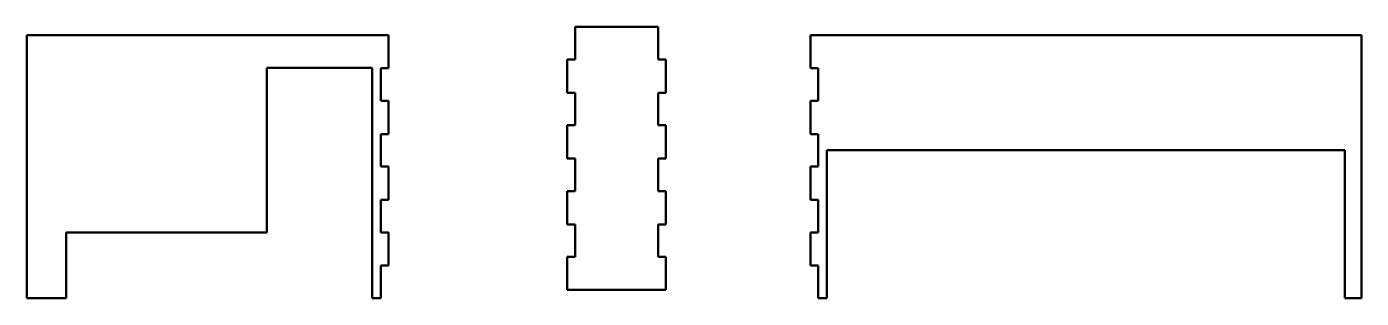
# Model space of a CAD drawing. Header units: inches. Extents: x 0.6 to 20.9, y 7.4 to 11.5.
import ezdxf

# ---------------------------------------------------------------- set-up
doc = ezdxf.new("R2010")
doc.units = ezdxf.units.IN
doc.header["$MEASUREMENT"] = 0
doc.layers.add('Visible (ANSI)', color=7, linetype='Continuous', lineweight=50)

msp = doc.modelspace()

# ---------------------------------------------------------------- linework, layer by layer
at = {"layer": 'Visible (ANSI)'}
for p, q in [((6.134, 11.377), (0.634, 11.377)), ((0.634, 11.377), (0.634, 7.377)), ((6.134, 10.873), (6.134, 11.377)), ((10.233, 11.503), (8.97, 11.503)), ((8.97, 11.503), (8.97, 11.007)), ((10.233, 11.007), (10.233, 11.503)), ((12.547, 11.377), (12.547, 10.873)), ((20.922, 11.377), (12.547, 11.377)), ((20.922, 7.377), (20.922, 11.377)), ((8.851, 11.007), (8.851, 10.499)), ((8.97, 11.007), (8.851, 11.007)), ((10.351, 11.007), (10.233, 11.007)), ((10.351, 10.499), (10.351, 11.007)), ((4.284, 8.377), (4.284, 10.877)), ((4.284, 10.877), (5.884, 10.877)), ((5.884, 10.877), (5.884, 7.377)), ((6.016, 10.873), (6.134, 10.873)), ((6.016, 10.377), (6.016, 10.873)), ((12.547, 10.873), (12.665, 10.873)), ((12.665, 10.873), (12.665, 10.377)), ((6.134, 10.377), (6.016, 10.377)), ((6.134, 9.873), (6.134, 10.377)), ((8.851, 10.499), (8.97, 10.499)), ((8.97, 10.499), (8.97, 10.007)), ((10.233, 10.499), (10.351, 10.499)), ((10.233, 10.007), (10.233, 10.499)), ((12.665, 10.377), (12.547, 10.377)), ((12.547, 10.377), (12.547, 9.873)), ((8.851, 10.007), (8.851, 9.499)), ((8.97, 10.007), (8.851, 10.007)), ((10.351, 10.007), (10.233, 10.007)), ((10.351, 9.499), (10.351, 10.007)), ((6.016, 9.873), (6.134, 9.873)), ((6.016, 9.377), (6.016, 9.873)), ((12.547, 9.873), (12.665, 9.873)), ((12.665, 9.873), (12.665, 9.377)), ((12.797, 9.627), (20.672, 9.627)), ((12.797, 7.377), (12.797, 9.627)), ((20.672, 9.627), (20.672, 7.377)), ((6.134, 9.377), (6.016, 9.377)), ((6.134, 8.873), (6.134, 9.377)), ((8.851, 9.499), (8.97, 9.499)), ((8.97, 9.499), (8.97, 9.007)), ((10.233, 9.499), (10.351, 9.499)), ((10.233, 9.007), (10.233, 9.499)), ((12.665, 9.377), (12.547, 9.377)), ((12.547, 9.377), (12.547, 8.873)), ((8.851, 9.007), (8.851, 8.499)), ((8.97, 9.007), (8.851, 9.007)), ((10.351, 9.007), (10.233, 9.007)), ((10.351, 8.499), (10.351, 9.007)), ((6.016, 8.873), (6.134, 8.873)), ((6.016, 8.377), (6.016, 8.873)), ((12.547, 8.873), (12.665, 8.873)), ((12.665, 8.873), (12.665, 8.377)), ((1.234, 7.377), (1.234, 8.377)), ((1.234, 8.377), (4.284, 8.377)), ((6.134, 8.377), (6.016, 8.377)), ((6.134, 7.873), (6.134, 8.377)), ((8.851, 8.499), (8.97, 8.499)), ((8.97, 8.499), (8.97, 8.007)), ((10.233, 8.499), (10.351, 8.499)), ((10.233, 8.007), (10.233, 8.499)), ((12.665, 8.377), (12.547, 8.377)), ((12.547, 8.377), (12.547, 7.873)), ((8.851, 8.007), (8.851, 7.503)), ((8.97, 8.007), (8.851, 8.007)), ((10.351, 8.007), (10.233, 8.007)), ((10.351, 7.503), (10.351, 8.007)), ((6.016, 7.873), (6.134, 7.873)), ((6.016, 7.377), (6.016, 7.873)), ((12.547, 7.873), (12.665, 7.873)), ((12.665, 7.873), (12.665, 7.377)), ((0.634, 7.377), (1.234, 7.377)), ((5.884, 7.377), (6.016, 7.377)), ((8.851, 7.503), (10.351, 7.503)), ((12.665, 7.377), (12.797, 7.377)), ((20.672, 7.377), (20.922, 7.377))]:
    msp.add_line(p, q, dxfattribs=at)

doc.saveas('drawing.dxf')
